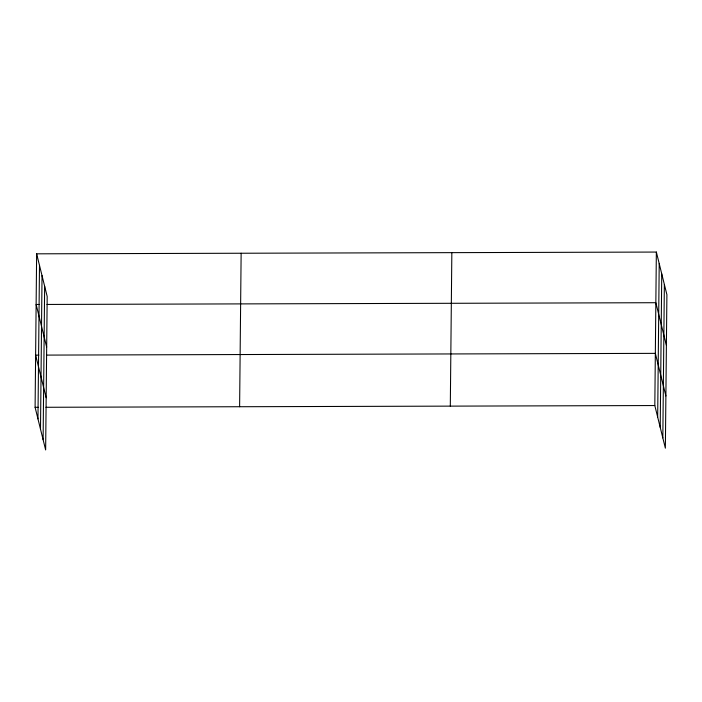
<?xml version="1.0" encoding="UTF-8"?>
<svg xmlns="http://www.w3.org/2000/svg" width="702" height="702" viewBox="0 0 702 702"><rect width="100%" height="100%" fill="white"/><g stroke="black" fill="none" stroke-linecap="round" stroke-linejoin="round"><path stroke-width="1.05" d="M36.636 253.826L47.183 296.455L45.648 449.938L35.1 407.318L36.636 253.826L656.352 252.062L666.9 294.682L665.364 448.174L654.817 405.545L656.352 252.062M37.961 418.875L39.496 265.382M40.497 429.124L42.032 275.64M43.112 439.689L44.647 286.197M239.61 406.73L241.137 253.246M450.307 406.133L451.842 252.641M657.677 417.102L659.213 263.61M660.213 427.351L661.749 273.868M662.828 437.916L664.364 284.433M39.391 304.466L36.127 304.484L46.674 347.104M47.008 304.449L655.843 302.711L666.391 345.331M38.882 355.124L35.618 355.133L46.174 397.753M46.499 355.098L655.343 353.36L665.891 395.989M35.1 407.318L38.364 407.309M45.981 407.283L654.817 405.545"/></g></svg>
